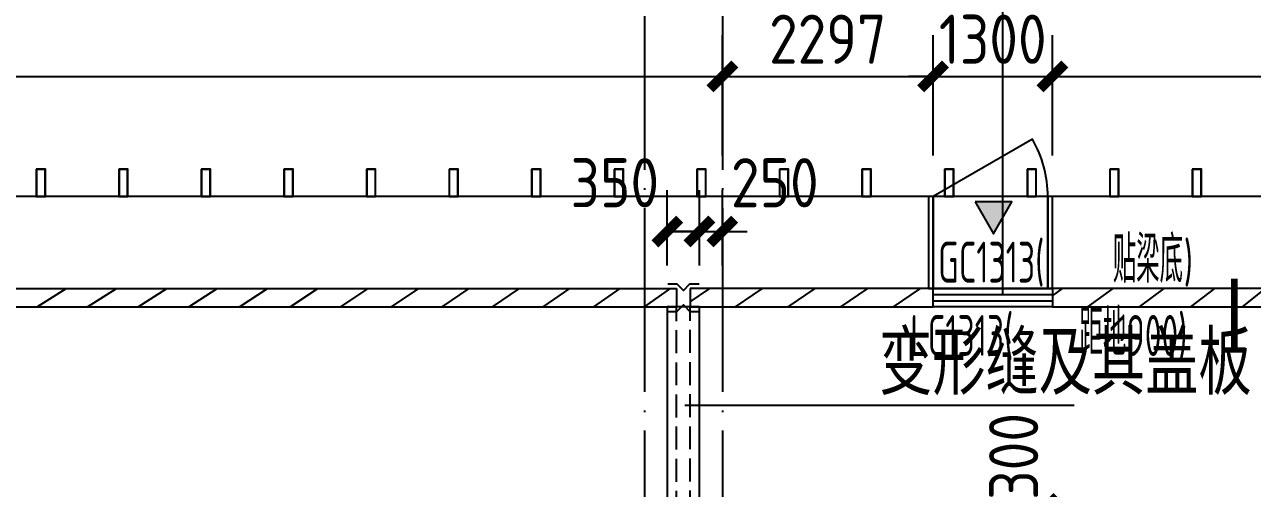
# Model space of a CAD drawing. Header units: inches. Extents: x 0 to 1813292486, y 0 to 3473589894.
# Drawn here: x 600608731 to 600622113, y 3473288541 to 3473293592 of the extents above; entities that cross this region are included whole.
import ezdxf

# ---------------------------------------------------------------- set-up
doc = ezdxf.new("R2010")
doc.units = ezdxf.units.IN
doc.header["$LTSCALE"] = 1000
doc.header["$MEASUREMENT"] = 0
doc.linetypes.add('AX-MALL-GIRD-200$0$DOTE', pattern=[2.4200000000000004, 2, -0.2, 0.02, -0.2])
doc.linetypes.add('AX-MALL-WALL-P02-QT$0$DASH', pattern=[0.35, 0.25, -0.1])
for name, color, linetype in [('A-Anno-Note', 241, 'Continuous'), ('AX-MALL-DIM-P02$0$A-Anno-Dims', 3, 'Continuous'), ('AX-MALL-DIM-P02$0$A-Anno-Note', 241, 'Continuous'), ('AX-MALL-DIM-P02$0$A-Detl-Thin', 131, 'Continuous'), ('AX-MALL-DIM-P02$0$DIM_LEAD', 3, 'Continuous'), ('AX-MALL-DIM-SY-P02$0$DIM_IDEN', 3, 'Continuous'), ('AX-MALL-GIRD-200$0$A-Grid', 222, 'AX-MALL-GIRD-200$0$DOTE'), ('AX-MALL-P02-200$0$A-Anno-Note', 241, 'Continuous'), ('AX-MALL-WALL-P02$0$A-Anno-Note', 241, 'Continuous'), ('AX-MALL-WALL-P02-QT$0$A-Detl-Fine', 152, 'Continuous'), ('AX-MALL-WALL-P02-QT$0$A-Detl-Patt', 8, 'Continuous'), ('AX-MALL-WALL-P02-QT$0$A-Detl-Thin', 131, 'Continuous'), ('AX-MALL-WALL-P02-QT$0$A-Flor', 41, 'Continuous'), ('AX-MALL-WALL-P02-QT$0$A-Wall', 2, 'Continuous'), ('AX-MALL-WALL-P02-QT$0$A-Wall-Patt', 13, 'Continuous'), ('AX-MALL-WALL-P02-QT$0$A-Wind', 4, 'Continuous'), ('AX-MALL-WORD-P02$0$A-Wind-Iden', 11, 'Continuous'), ('AX-MALL-ZTKD-P02$0$A-Anno-Note', 241, 'Continuous')]:
    doc.layers.add(name, color=color, linetype=linetype)
doc.styles.add('AX-MALL-DIM-P02$0$_TCH_DIM', font='gbenor.shx')
doc.styles.add('AX-MALL-DIM-P02$0$_TCH_DIM_T3', font='gbenor.shx')
doc.styles.add('AX-MALL-WORD-P02$0$_TCH_WINDOW', font='gbenor.shx', dxfattribs={"bigfont": 'gbcbig.shx'})
doc.dimstyles.new('AX-MALL-DIM-P02$0$_TCH_ARCH&&180', dxfattribs={"dimtxt": 535.5, "dimasz": 270, "dimexe": 450, "dimexo": 450, "dimgap": 137.25, "dimtad": 1, "dimdec": 0, "dimzin": 0, "dimdsep": 46, "dimtxsty": 'AX-MALL-DIM-P02$0$_TCH_DIM_T3', "dimblk": 'AX-MALL-DIM-P02$0$_ArchTick', "dimcen": 0.09, "dimclrt": 7, "dimazin": 2, "dimtfac": 1, "dimtdec": 0, "dimtix": 1, "dimtmove": 2, "dimatfit": 3, "dimfxl": 500, "dimtolj": 1, "dimtzin": 0, "dimarcsym": 0})
pattern_1 = [(45, (0, 359.0227), (-353.55353201463, 353.55353201463), [])]

# ---------------------------------------------------------------- blocks, each defined once
blk = doc.blocks.new('AX-MALL-WORD-P02')
at = {"layer": 'AX-MALL-WORD-P02$0$A-Wind-Iden', "style": 'AX-MALL-WORD-P02$0$_TCH_WINDOW', "width": 0.7}
for s, height, p in [('GC1313(', 446.25, (600446979.3180039, 3473132096.159079)), ('贴梁底', 506.3829787234042, (600448763.5338359, 3473131431.486329)), ('LC1313(', 446.25, (600446415.7929811, 3473131454.027946)), (')', 446.25, (600449488.929783, 3473131161.255054)), ('距地', 506.3829787234042, (600448144.2520684, 3473130810.12622)), ('900)', 446.25, (600448627.8493664, 3473130629.972036))]:
    blk.add_text(s, height=height, rotation=339.5681613535637, dxfattribs=at).set_placement(p)
blk = doc.blocks.new('AX-MALL-GIRD-200')
at = {"layer": 'AX-MALL-GIRD-200$0$A-Grid'}
for p, q in [((600448485.974502, 3473145311.278587), (600409756.4355524, 3473041347.551506)), ((600449282.4994268, 3473145014.54968), (600410552.9604772, 3473041050.822598))]:
    blk.add_line(p, q, dxfattribs=at)
blk = doc.blocks.new('AX-MALL-WALL-P02-QT$0$xf')
at = {"layer": 'AX-MALL-WALL-P02-QT$0$A-Detl-Thin'}
h = blk.add_hatch(color=6, dxfattribs=at)
h.dxf.hatch_style = 1
h.paths.add_polyline_path([(97742.53430771828, -73448.92074108124), (97915.73938786983, -73348.92074203491), (97742.53430759907, -73248.92074108124)])
at = {"layer": 'AX-MALL-WALL-P02-QT$0$A-Detl-Thin', "color": 6}
blk.add_lwpolyline([(97742.53430771828, -73448.92074108124), (97915.73938786983, -73348.92074203491), (97742.53430759907, -73248.92074108124), (97742.53430712223, -73448.92074155807)], dxfattribs=at)
blk = doc.blocks.new('AX-MALL-WALL-P02-QT$0$xfcyc')
at = {"layer": 'AX-MALL-WALL-P02-QT$0$A-Detl-Patt'}
blk.add_lwpolyline([(140477.1649265289, -46253.47522211075, 0.1316520738759052), (140309.6967332363, -45628.47333669662), (139227.1639059782, -46253.47155284882)], format="xyb", dxfattribs=at)
at = {"layer": 'AX-MALL-WALL-P02-QT$0$A-Detl-Thin'}
for points in [[(139177.1660671234, -47253.47244501114), (139227.1660672426, -47253.47244548798), (139227.166067481, -46253.47244501114), (139177.1660676003, -46253.47244596481)], [(139227.1660670042, -47253.47244548798), (140477.1660667658, -47253.47244501114), (140477.1660666466, -46253.47522306442), (139227.1660671234, -46253.47522354126)], [(140477.166066885, -47253.47244548798), (140527.1660665274, -47253.47244501114), (140527.1660662889, -46253.47244596481), (140477.166066885, -46253.47244596481)]]:
    blk.add_lwpolyline(points, close=True, dxfattribs=at)
at = {"layer": 'AX-MALL-WALL-P02-QT$0$A-Detl-Fine', "xscale": 2, "yscale": 2, "zscale": 2, "rotation": 269.9999994436274}
blk.add_blockref('AX-MALL-WALL-P02-QT$0$xf', (286582.3976411819, 149174.1344265938), dxfattribs=at)
blk = doc.blocks.new('AX-MALL-WALL-P02-QT$0$gerthrthrth')
at = {"layer": 'AX-MALL-WALL-P02-QT$0$A-Flor'}
for points in [[(-99.99999976158142, 300.0000004768372), (-99.99999976158142, 4.76837158203125e-07), (1.192092895507812e-07, 4.76837158203125e-07), (1.192092895507812e-06, 299.9999995231628)], [(-96.99999964237213, 296.9999995231628), (-96.99999988079071, 3.000000476837158), (-2.999999761581421, 3.000000953674316), (-2.999998927116394, 296.9999995231628)]]:
    blk.add_lwpolyline(points, close=True, dxfattribs=at)
blk = doc.blocks.new('AX-MALL-WALL-P02-QT$0$fegehrthr')
at = {"layer": 'AX-MALL-WALL-P02-QT$0$A-Flor'}
blk.add_line((323377.1744827032, 135611.3443951607), (244327.1744560003, 135611.3485383987), dxfattribs=at)
at = {"layer": 'AX-MALL-WALL-P02-QT$0$A-Flor', "rotation": 359.9999999798665}
for p in [(287098.6991387606, 135611.3484306335), (287998.6991385221, 135611.3484287262), (288898.6991382837, 135611.3484301567), (289798.6991382837, 135611.348429203), (290698.6991394758, 135611.3484282494), (291598.6991379261, 135611.348429203), (292498.6991376877, 135611.348426342), (293398.699139595, 135611.3484277725), (294298.6991385221, 135611.3484277725), (295198.6991387606, 135611.3484268188), (296098.6991387606, 135611.348426342), (296998.6991381645, 135611.3484272957), (297898.6991385221, 135611.3484272957), (298798.6991386414, 135611.3484258652), (299698.699138999, 135611.3484244347)]:
    blk.add_blockref('AX-MALL-WALL-P02-QT$0$gerthrthrth', p, dxfattribs=at)
blk = doc.blocks.new('AX-MALL-WALL-P02-QT$0$$WINLIB2D$00000001')
at = {"color": 0}
for points in [[(-0.4999999999999964, 0.5000000000000142), (-0.4999999999999964, -0.4999999999999858)], [(-0.4999999999999964, 0.5000000000000142), (0.5000000000000036, 0.5000000000000142)], [(0.5000000000000036, -0.4999999999999858), (0.5000000000000036, 0.5000000000000142)], [(0.5000000000000036, 0.1666666666666714), (-0.4999999999999964, 0.1666666666666714)], [(0.5000000000000036, -0.1666666666666572), (-0.4999999999999964, -0.1666666666666572)], [(-0.4999999999999964, -0.4999999999999858), (0.5000000000000036, -0.4999999999999858)]]:
    blk.add_lwpolyline(points, dxfattribs=at)
blk = doc.blocks.new('AX-MALL-WALL-P02-QT')
at = {"layer": 'AX-MALL-WALL-P02-QT$0$A-Wall-Patt'}
h = blk.add_hatch(dxfattribs=at)
h.set_pattern_fill('普通砖', color=256, scale=200, style=0)
h.set_pattern_definition(pattern_1)
h.paths.add_polyline_path([(600411581.0327482, 3473145072.993904), (600411651.4687077, 3473144975.612077), (600444215.2818047, 3473132844.636177), (600444285.100371, 3473133032.053806), (600411627.578459, 3473145197.93899)])
h = blk.add_hatch(dxfattribs=at)
h.set_pattern_fill('普通砖', color=256, scale=200, style=0)
h.set_pattern_definition(pattern_1)
h.paths.add_polyline_path([(600444355.8402057, 3473132792.274048), (600446836.5667914, 3473131868.130603), (600446906.3853577, 3473132055.548232), (600444425.658772, 3473132979.691678)])
h = blk.add_hatch(dxfattribs=at)
h.set_pattern_fill('普通砖', color=256, scale=200, style=0)
h.set_pattern_definition(pattern_1)
h.paths.add_polyline_path([(600448054.7813823, 3473131414.309922), (600464757.6828395, 3473125191.989015), (600464827.5014058, 3473125379.406644), (600448124.5999486, 3473131601.727551)])
at = {"layer": 'AX-MALL-WALL-P02-QT$0$A-Detl-Patt', "linetype": 'AX-MALL-WALL-P02-QT$0$DASH'}
for p, q in [((600411783.0245817, 3473045785.03125), (600444215.2818018, 3473132844.636178)), ((600411924.6820309, 3473045735.605952), (600444355.845043, 3473132792.272248))]:
    blk.add_line(p, q, dxfattribs=at)
at = {"layer": 'AX-MALL-WALL-P02-QT$0$A-Detl-Patt'}
for points in [[(600444212.8656738, 3473133112.320123), (600444306.5744913, 3473133077.410845), (600444348.1520436, 3473132986.464118), (600444439.0987699, 3473133028.041671), (600444532.8075864, 3473132993.132393)], [(600444108.137825, 3473132831.193682), (600444201.8466387, 3473132796.284393), (600444292.7933698, 3473132837.861935), (600444334.3709116, 3473132746.915204), (600444428.0797248, 3473132712.005916)]]:
    blk.add_lwpolyline(points, dxfattribs=at)
at = {"layer": 'AX-MALL-WALL-P02-QT$0$A-Detl-Thin'}
blk.add_lwpolyline([(600443388.47795, 3473130911.660385), (600443716.4590228, 3473130789.477809), (600444449.5539707, 3473132757.362921), (600444121.5728906, 3473132879.545496)], close=True, dxfattribs=at)
at = {"layer": 'AX-MALL-WALL-P02-QT$0$A-Wall'}
for p, q in [((600411627.578459, 3473145197.93899), (600444285.100371, 3473133032.053806)), ((600411651.4687077, 3473144975.612077), (600444215.2818047, 3473132844.636177)), ((600444285.100371, 3473133032.053806), (600444215.2818047, 3473132844.636177)), ((600444425.658772, 3473132979.691678), (600444355.8402057, 3473132792.274048)), ((600446906.3853577, 3473132055.548232), (600444425.658772, 3473132979.691678)), ((600444355.8402057, 3473132792.274048), (600446836.5667914, 3473131868.130603)), ((600446836.5667914, 3473131868.130603), (600446906.3853577, 3473132055.548232)), ((600448124.5999486, 3473131601.727551), (600448054.7813823, 3473131414.309922)), ((600464827.5014058, 3473125379.406644), (600448124.5999486, 3473131601.727551)), ((600448054.7813823, 3473131414.309922), (600464757.6828395, 3473125191.989015))]:
    blk.add_line(p, q, dxfattribs=at)
at = {"layer": 'AX-MALL-WALL-P02-QT$0$A-Detl-Fine', "rotation": 339.5681613092246}
blk.add_blockref('AX-MALL-WALL-P02-QT$0$xfcyc', (600332934.1068556, 3473224939.42288), dxfattribs=at)
at = {"layer": 'AX-MALL-WALL-P02-QT$0$A-Detl-Thin', "rotation": 339.5681613092246}
blk.add_blockref('AX-MALL-WALL-P02-QT$0$fegehrthr', (600121810.7232074, 3473109514.681517), dxfattribs=at)
at = {"layer": 'AX-MALL-WALL-P02-QT$0$A-Wind'}
blk.add_blockref('AX-MALL-GIRD-200', (0, 0), dxfattribs=at)
at = {"layer": 'AX-MALL-WALL-P02-QT$0$A-Wind', "xscale": -1300, "yscale": 200, "zscale": 200, "rotation": 339.5681613086571}
blk.add_blockref('AX-MALL-WALL-P02-QT$0$$WINLIB2D$00000001', (600447480.5833701, 3473131734.929077), dxfattribs=at)
blk = doc.blocks.new('AX-MALL-WALL-P02')
at = {"layer": 'AX-MALL-WALL-P02$0$A-Anno-Note'}
blk.add_blockref('AX-MALL-WORD-P02', (0, 0), dxfattribs=at)
blk.add_blockref('AX-MALL-WALL-P02-QT', (0, 0), dxfattribs=at)
blk = doc.blocks.new('AX-MALL-ZTKD-P02')
at = {"layer": 'AX-MALL-ZTKD-P02$0$A-Anno-Note'}
blk.add_blockref('AX-MALL-GIRD-200', (0, 0), dxfattribs=at)
blk = doc.blocks.new('AX-MALL-DIM-SY-P02')
at = {"layer": 'AX-MALL-DIM-SY-P02$0$DIM_IDEN', "const_width": 75}
blk.add_lwpolyline([(600449758.3386644, 3473130306.757065), (600450020.1582879, 3473131009.573176)], dxfattribs=at)
blk = doc.blocks.new('AX-MALL-DIM-P02$0$_ArchTick')
at = {"color": 0, "linetype": 'ByBlock', "const_width": 0.4}
blk.add_lwpolyline([(-0.5, -0.5), (0.5, 0.5)], dxfattribs=at)
blk = doc.blocks.new('*D1476')
at = {"layer": 'AX-MALL-DIM-P02$0$A-Anno-Dims', "color": 0, "lineweight": -2, "transparency": 16777216}
for p, q in [((600444278.6646639, 3473133301.235163), (600444565.1354643, 3473134070.223723)), ((600444606.6457437, 3473133179.052588), (600444893.1165441, 3473133948.041148)), ((600444408.0436913, 3473133648.534056), (600444736.0247711, 3473133526.351481))]:
    blk.add_line(p, q, dxfattribs=at)
at = {"layer": 'AX-MALL-DIM-P02$0$A-Anno-Dims', "color": 0, "lineweight": -2, "transparency": 16777216, "xscale": 270, "yscale": 270, "zscale": 270}
for p, rotation in [((600444408.0436913, 3473133648.534056), 159.5681614710279), ((600444736.0247711, 3473133526.351481), 339.5681614710278)]:
    blk.add_blockref('AX-MALL-DIM-P02$0$_ArchTick', p, dxfattribs=dict(at, rotation=rotation))
at = {"layer": 'AX-MALL-DIM-P02$0$A-Anno-Dims', "color": 7, "transparency": 16777216, "insert": (600444057.444417, 3473134345.791506), "char_height": 535.5, "attachment_point": 5, "rotation": 339.56816147102785, "style": 'AX-MALL-DIM-P02$0$_TCH_DIM_T3'}
blk.add_mtext('\\A1;350', dxfattribs=at)
blk = doc.blocks.new('*D1477')
at = {"layer": 'AX-MALL-DIM-P02$0$A-Anno-Dims', "color": 0, "lineweight": -2, "transparency": 16777216}
for p, q in [((600444606.6457437, 3473133179.052588), (600444893.1165441, 3473133948.041148)), ((600444840.9176552, 3473133091.779427), (600445127.3884556, 3473133860.767987)), ((600444736.0247713, 3473133526.351481), (600444483.0109714, 3473133620.606544)), ((600444736.0247713, 3473133526.351481), (600444970.2966828, 3473133439.078321)), ((600444970.2966828, 3473133439.078321), (600445223.3104827, 3473133344.823257))]:
    blk.add_line(p, q, dxfattribs=at)
at = {"layer": 'AX-MALL-DIM-P02$0$A-Anno-Dims', "color": 0, "lineweight": -2, "transparency": 16777216, "xscale": 270, "yscale": 270, "zscale": 270}
for p, rotation in [((600444736.0247713, 3473133526.351481), 339.568161496056), ((600444970.2966828, 3473133439.078321), 159.568161496056)]:
    blk.add_blockref('AX-MALL-DIM-P02$0$_ArchTick', p, dxfattribs=dict(at, rotation=rotation))
at = {"layer": 'AX-MALL-DIM-P02$0$A-Anno-Dims', "color": 7, "transparency": 16777216, "insert": (600445691.6325412, 3473133737.008483), "char_height": 535.5, "attachment_point": 5, "rotation": 339.568161496056, "style": 'AX-MALL-DIM-P02$0$_TCH_DIM_T3'}
blk.add_mtext('\\A1;250', dxfattribs=at)
blk = doc.blocks.new('*D1561')
at = {"layer": 'AX-MALL-DIM-P02$0$A-Anno-Dims', "color": 0, "lineweight": -2, "transparency": 16777216}
for p, q in [((600448630.784577, 3473132960.505427), (600449087.8585869, 3473134187.453101)), ((600448930.7668129, 3473133765.763434), (600465633.6682745, 3473127543.44254)), ((600465333.6860386, 3473126738.184532), (600465790.7600485, 3473127965.132206))]:
    blk.add_line(p, q, dxfattribs=at)
at = {"layer": 'AX-MALL-DIM-P02$0$A-Anno-Dims', "color": 0, "lineweight": -2, "transparency": 16777216, "xscale": 270, "yscale": 270, "zscale": 270}
for p, rotation in [((600448930.7668129, 3473133765.763434), 159.5681613501299), ((600465633.6682745, 3473127543.44254), 339.5681613501299)]:
    blk.add_blockref('AX-MALL-DIM-P02$0$_ArchTick', p, dxfattribs=dict(at, rotation=rotation))
at = {"layer": 'AX-MALL-DIM-P02$0$A-Anno-Dims', "color": 7, "transparency": 16777216, "insert": (600457423.6001402, 3473131034.123687), "char_height": 535.5, "attachment_point": 5, "rotation": 339.5681613501299, "style": 'AX-MALL-DIM-P02$0$_TCH_DIM_T3'}
blk.add_mtext('\\A1;17824', dxfattribs=at)
blk = doc.blocks.new('*D1562')
at = {"layer": 'AX-MALL-DIM-P02$0$A-Anno-Dims', "color": 0, "lineweight": -2, "transparency": 16777216}
for p, q in [((600447412.5699866, 3473133414.326107), (600447869.6439965, 3473134641.273781)), ((600447712.5522225, 3473134219.584115), (600447459.5384228, 3473134313.839179)), ((600447712.5522225, 3473134219.584115), (600448930.7668129, 3473133765.763434)), ((600448630.784577, 3473132960.505427), (600449087.8585869, 3473134187.453101)), ((600448930.7668129, 3473133765.763434), (600449183.7806127, 3473133671.50837))]:
    blk.add_line(p, q, dxfattribs=at)
at = {"layer": 'AX-MALL-DIM-P02$0$A-Anno-Dims', "color": 0, "lineweight": -2, "transparency": 16777216, "xscale": 270, "yscale": 270, "zscale": 270}
for p, rotation in [((600447712.5522225, 3473134219.584115), 339.5681613448122), ((600448930.7668129, 3473133765.763434), 159.5681613448122)]:
    blk.add_blockref('AX-MALL-DIM-P02$0$_ArchTick', p, dxfattribs=dict(at, rotation=rotation))
at = {"layer": 'AX-MALL-DIM-P02$0$A-Anno-Dims', "color": 7, "transparency": 16777216, "insert": (600448463.0421145, 3473134372.194474), "char_height": 535.5, "attachment_point": 5, "rotation": 339.56816134481215, "style": 'AX-MALL-DIM-P02$0$_TCH_DIM_T3'}
blk.add_mtext('\\A1;1300', dxfattribs=at)
blk = doc.blocks.new('*D1563')
at = {"layer": 'AX-MALL-DIM-P02$0$A-Anno-Dims', "color": 0, "lineweight": -2, "transparency": 16777216}
for p, q in [((600445259.829077, 3473134216.285262), (600445716.9030869, 3473135443.232935)), ((600445559.8113129, 3473135021.543269), (600447712.5522223, 3473134219.584114)), ((600447412.5699866, 3473133414.326107), (600447869.6439962, 3473134641.27378))]:
    blk.add_line(p, q, dxfattribs=at)
at = {"layer": 'AX-MALL-DIM-P02$0$A-Anno-Dims', "color": 0, "lineweight": -2, "transparency": 16777216, "xscale": 270, "yscale": 270, "zscale": 270}
for p, rotation in [((600445559.8113129, 3473135021.543269), 159.568161348592), ((600447712.5522223, 3473134219.584114), 339.568161348592)]:
    blk.add_blockref('AX-MALL-DIM-P02$0$_ArchTick', p, dxfattribs=dict(at, rotation=rotation))
at = {"layer": 'AX-MALL-DIM-P02$0$A-Anno-Dims', "color": 7, "transparency": 16777216, "insert": (600446777.5643641, 3473135000.084391), "char_height": 535.5, "attachment_point": 5, "rotation": 339.568161348592, "style": 'AX-MALL-DIM-P02$0$_TCH_DIM_T3'}
blk.add_mtext('\\A1;2297', dxfattribs=at)
blk = doc.blocks.new('*D1564')
at = {"layer": 'AX-MALL-DIM-P02$0$A-Anno-Dims', "color": 0, "lineweight": -2, "transparency": 16777216}
for p, q in [((600412133.7630763, 3473146556.71684), (600412590.8370862, 3473147783.664514)), ((600412433.7453122, 3473147361.974847), (600445559.8113129, 3473135021.54327)), ((600445259.8290768, 3473134216.285262), (600445716.9030869, 3473135443.232936))]:
    blk.add_line(p, q, dxfattribs=at)
at = {"layer": 'AX-MALL-DIM-P02$0$A-Anno-Dims', "color": 0, "lineweight": -2, "transparency": 16777216, "xscale": 270, "yscale": 270, "zscale": 270}
for p, rotation in [((600412433.7453122, 3473147361.974847), 159.5681613500913), ((600445559.8113129, 3473135021.54327), 339.5681613500913)]:
    blk.add_blockref('AX-MALL-DIM-P02$0$_ArchTick', p, dxfattribs=dict(at, rotation=rotation))
at = {"layer": 'AX-MALL-DIM-P02$0$A-Anno-Dims', "color": 7, "transparency": 16777216, "insert": (600429138.160909, 3473141571.279758), "char_height": 535.5, "attachment_point": 5, "rotation": 339.5681613500913, "style": 'AX-MALL-DIM-P02$0$_TCH_DIM_T3'}
blk.add_mtext('\\A1;35350', dxfattribs=at)
blk = doc.blocks.new('*D1588')
at = {"layer": 'AX-MALL-DIM-P02$0$A-Anno-Dims', "color": 0, "lineweight": -2, "transparency": 16777216}
for p, q in [((600446445.9596494, 3473129665.945191), (600447810.3866779, 3473129157.656085)), ((600446341.2317991, 3473129384.818746), (600447705.6588277, 3473128876.52964)), ((600447283.9691617, 3473129033.621415), (600447388.697012, 3473129314.74786))]:
    blk.add_line(p, q, dxfattribs=at)
at = {"layer": 'AX-MALL-DIM-P02$0$A-Anno-Dims', "color": 0, "lineweight": -2, "transparency": 16777216, "xscale": 270, "yscale": 270, "zscale": 270}
for p, rotation in [((600447388.697012, 3473129314.74786), 69.56816126912126), ((600447283.9691617, 3473129033.621415), 249.5681612691213)]:
    blk.add_blockref('AX-MALL-DIM-P02$0$_ArchTick', p, dxfattribs=dict(at, rotation=rotation))
at = {"layer": 'AX-MALL-DIM-P02$0$A-Anno-Dims', "color": 7, "transparency": 16777216, "insert": (600447090.7668517, 3473130036.08372), "char_height": 535.5, "attachment_point": 5, "rotation": 69.56816126912126, "style": 'AX-MALL-DIM-P02$0$_TCH_DIM_T3'}
blk.add_mtext('\\A1;300', dxfattribs=at)
blk = doc.blocks.new('AX-MALL-DIM-P02')
at = {"layer": 'AX-MALL-DIM-P02$0$DIM_LEAD'}
for p, q in [((600447594.6136416, 3473131728.020735), (600449184.459398, 3473135995.726854)), ((600443927.8935707, 3473131807.645191), (600444764.1701046, 3473131496.107644)), ((600444764.1701046, 3473131496.107644), (600447901.1242042, 3473130327.500194))]:
    blk.add_line(p, q, dxfattribs=at)
at = {"layer": 'AX-MALL-DIM-P02$0$A-Anno-Dims'}
blk.add_blockref('AX-MALL-DIM-SY-P02', (0, 0), dxfattribs=at)
at = {"layer": 'AX-MALL-DIM-P02$0$A-Detl-Thin'}
blk.add_blockref('AX-MALL-ZTKD-P02', (-2.384185791015625e-06, 9.5367431640625e-07), dxfattribs=at)
at = {"layer": 'AX-MALL-DIM-P02$0$A-Anno-Note', "style": 'AX-MALL-DIM-P02$0$_TCH_DIM', "width": 0.7}
blk.add_text('变形缝及其盖板', height=607.6595744680851, rotation=339.5681613092246, dxfattribs=at).set_placement((600445972.4821513, 3473131238.25242))
at = {"layer": 'AX-MALL-DIM-P02$0$A-Anno-Dims'}
for p1, p2, distance, picture, middle in [((600411976.6713023, 3473146135.027174), (600445102.7373031, 3473133794.595596), 1309.3193826642464, '*D1564', (600429138.160909, 3473141571.279758)), ((600445102.737303, 3473133794.595596), (600447255.4782126, 3473132992.636441), 1309.3193812821166, '*D1563', (600446777.5643641, 3473135000.084391)), ((600447255.4782126, 3473132992.636441), (600448473.6928029, 3473132538.815761), 1309.319381406962, '*D1562', (600448463.0421145, 3473134372.194474)), ((600448473.692803, 3473132538.815761), (600465176.5942647, 3473126316.494866), 1309.319382664247, '*D1561', (600457423.6001402, 3473131034.123687))]:
    dim = blk.add_aligned_dim(p1=p1, p2=p2, distance=distance, dimstyle='AX-MALL-DIM-P02$0$_TCH_ARCH&&180', dxfattribs=at)
    dim.commit()
    dim.dimension.update_dxf_attribs({"geometry": picture, "text_midpoint": middle})
for base, p1, p2, angle, picture, middle in [((600444736.0247711, 3473133526.351481), (600444121.5728906, 3473132879.545496), (600444449.5539707, 3473132757.362921), 339.56816154417623, '*D1476', (600444057.444417, 3473134345.791506)), ((600444970.2966828, 3473133439.078321), (600444449.5539709, 3473132757.362921), (600444683.8258826, 3473132670.08976), 339.5681612912402, '*D1477', (600445691.6325412, 3473133737.008483)), ((600447388.697012, 3473129314.74786), (600445919.5421333, 3473129541.910521), (600446024.2699835, 3473129823.036966), 69.56816123732966, '*D1588', (600447090.7668517, 3473130036.08372))]:
    dim = blk.add_linear_dim(base=base, p1=p1, p2=p2, angle=angle, dimstyle='AX-MALL-DIM-P02$0$_TCH_ARCH&&180', dxfattribs=at)
    dim.commit()
    dim.dimension.update_dxf_attribs({"geometry": picture, "text_midpoint": middle, "dimtype": 129})
blk = doc.blocks.new('AX-MALL-P02-200')
at = {"layer": 'AX-MALL-P02-200$0$A-Anno-Note'}
blk.add_blockref('AX-MALL-WALL-P02', (0, 0), dxfattribs=at)
blk.add_blockref('AX-MALL-DIM-P02', (0, 0), dxfattribs=at)

msp = doc.modelspace()

# ---------------------------------------------------------------- block references
at = {"layer": 'A-Anno-Note', "rotation": 20.43183869077545}
msp.add_blockref('AX-MALL-P02-200', (1250392458.527329, 9048125.682563305), dxfattribs=at)

doc.saveas('drawing.dxf')
